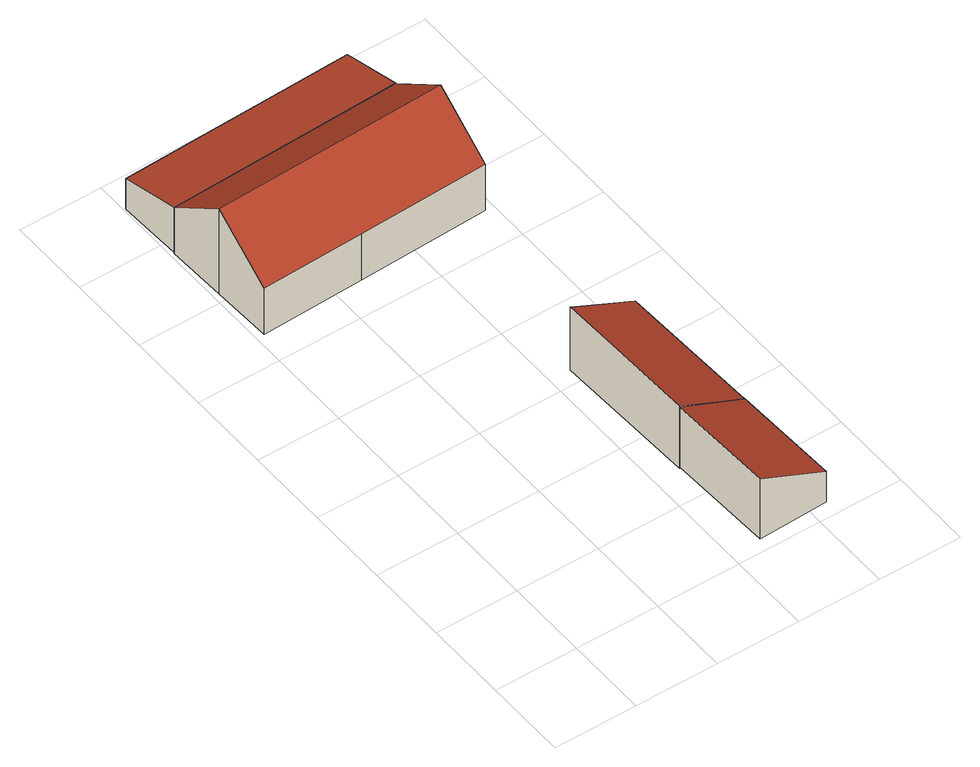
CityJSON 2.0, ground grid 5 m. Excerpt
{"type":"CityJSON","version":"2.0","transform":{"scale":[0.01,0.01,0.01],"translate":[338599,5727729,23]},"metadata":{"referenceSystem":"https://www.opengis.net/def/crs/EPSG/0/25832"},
"CityObjects":{
"building1":{"type":"Building","attributes":{"Geometrietyp2DReferenz":"3000","Gemeindeschluessel":"05170048","function":"31001_2720","roofType":"2100","measuredHeight":4.23},"address":[{"country":"Germany","locality":"Wesel","thoroughfareNumber":"73","thoroughfareName":"Obrighovener Straße"}],"geometry":[{"type":"Solid","lod":"2","boundaries":[[[[0,1,2,3]],[[4,5,1,0]],[[6,7,5,4]],[[3,2,7,6]],[[4,0,3,6]],[[1,5,7,2]]]],"semantics":{"surfaces":[{"type":"WallSurface"},{"type":"RoofSurface"},{"type":"GroundSurface"}],"values":[[0,0,0,0,1,2]]}}]},
"building2":{"type":"Building","attributes":{"Geometrietyp2DReferenz":"3000","Gemeindeschluessel":"05170048","function":"31001_2720","roofType":"3100","measuredHeight":5.99},"address":[{"country":"Germany","locality":"Wesel","thoroughfareNumber":"73","thoroughfareName":"Obrighovener Straße"}],"geometry":[{"type":"Solid","lod":"2","boundaries":[[[[8,9,10,11]],[[12,13,9,8]],[[14,15,13,12]],[[16,17,15,14]],[[18,19,17,16]],[[20,21,19,18]],[[11,10,21,20]],[[14,12,8,16]],[[11,20,18,16,8]],[[9,13,15,17,19,21,10]]]],"semantics":{"surfaces":[{"type":"WallSurface"},{"type":"RoofSurface"},{"type":"GroundSurface"}],"values":[[0,0,0,0,0,0,0,1,1,2]]}}]},
"building3":{"type":"Building","attributes":{"Geometrietyp2DReferenz":"3000","Gemeindeschluessel":"05170048","function":"51009_1610","roofType":"2100","measuredHeight":4.43},"geometry":[{"type":"Solid","lod":"2","boundaries":[[[[22,23,24,25]],[[26,27,23,22]],[[28,29,27,26]],[[25,24,29,28]],[[26,22,25,28]],[[23,27,29,24]]]],"semantics":{"surfaces":[{"type":"WallSurface"},{"type":"RoofSurface"},{"type":"GroundSurface"}],"values":[[0,0,0,0,1,2]]}}]},
"building4":{"type":"Building","attributes":{"Geometrietyp2DReferenz":"3000","Gemeindeschluessel":"05170048","function":"31001_2720","roofType":"2100","measuredHeight":3.18},"address":[{"country":"Germany","locality":"Wesel","thoroughfareNumber":"73","thoroughfareName":"Obrighovener Straße"}],"geometry":[{"type":"Solid","lod":"2","boundaries":[[[[30,31,32,33]],[[34,35,31,30]],[[36,37,35,34]],[[33,32,37,36]],[[34,30,33,36]],[[31,35,37,32]]]],"semantics":{"surfaces":[{"type":"WallSurface"},{"type":"RoofSurface"},{"type":"GroundSurface"}],"values":[[0,0,0,0,1,2]]}}]}
},
"vertices":[
[1180,63,497],[1180,63,74],[1597,79,74],[1597,79,292],[1157,709,496],[1157,709,74],[1572,728,292],[1572,728,74],
[36,3053,657],[36,3053,57],[49,2692,57],[49,2692,382],[23,3413,382],[23,3413,57],[1425,3465,382],[1425,3465,57],[1437,3104,657],[1437,3104,57],[1449,2743,382],[1449,2743,57],[665,2714,382],[665,2714,57],
[1157,709,504],[1157,709,61],[1572,728,61],[1572,728,289],[1125,1589,504],[1125,1589,61],[1539,1607,289],[1539,1607,61],
[9,3801,280],[9,3801,66],[23,3413,66],[23,3413,384],[1412,3853,280],[1412,3853,66],[1425,3465,384],[1425,3465,66]
]}
